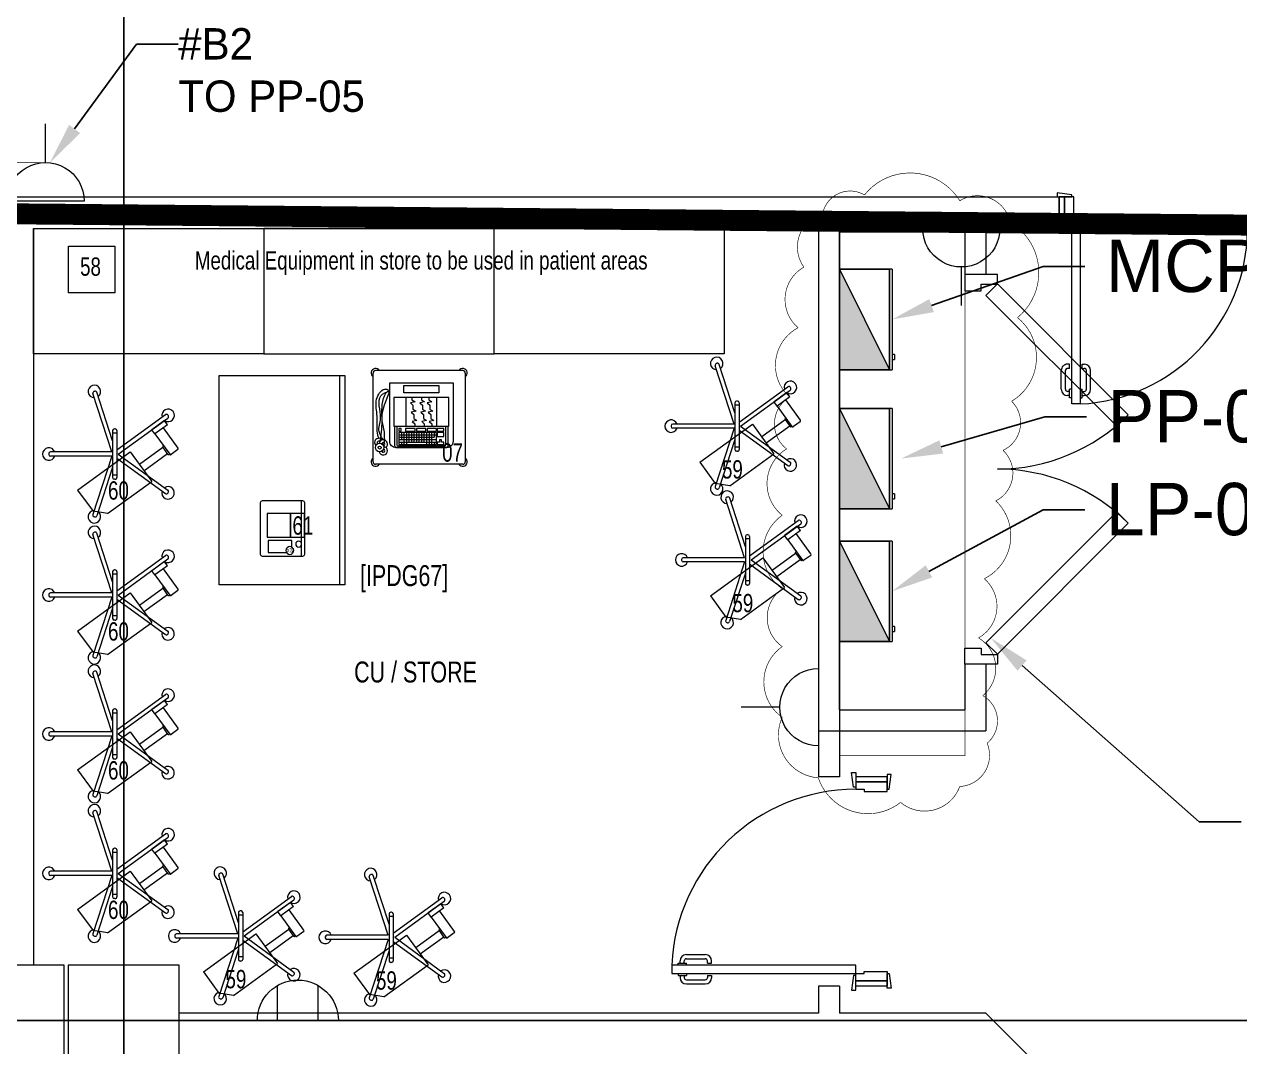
# Model space of a CAD drawing. Header units: metres. Extents: x 75097 to 220695, y -1557923 to -1361206.
# Drawn here: x 115088 to 120896, y -1433762 to -1428878 of the extents above; entities that cross this region are included whole.
import ezdxf
from ezdxf import colors
from ezdxf.entities.mleader import LeaderData, LeaderLine
from ezdxf.math import Vec2, Vec3

# ---------------------------------------------------------------- set-up
doc = ezdxf.new("R2010")
doc.units = ezdxf.units.M
doc.linetypes.add('DASHED2', pattern=[0.375, 0.25, -0.125])
doc.linetypes.add('Hidden 1_5', pattern=[0.0022, 0.0015, -0.0007])
doc.layers.get('0').update_dxf_attribs({"lineweight": 0})
for name, color, linetype, lineweight in [('A-100 - Copy$0$01-Ground Floor$0$RE.A-opening-wood-door', 8, 'Continuous', 0), ('A-100 - Copy$0$72_EGR_BASE_TEXT', 8, 'Continuous', 0), ('A-100 - Copy$0$72_EGR_ROOM5_D2_WALL', 8, 'Continuous', 0), ('A-100 - Copy$0$Dims', 8, 'Continuous', 0), ('A-100 - Copy$0$Medical Equipment and Furniture', 8, 'Continuous', 0), ('A-100 - Copy$0$Medical Equipment and Furniture1', 8, 'Continuous', 5), ('A-100 - Copy$0$Structure', 8, 'Continuous', 9), ('A-100 - Copy$0$Walls', 8, 'Continuous', 0), ('A-100 - Copy$0$Wooden Joinery', 8, 'Continuous', 0), ('A-DETL-GENF-3', 85, 'Hidden 1_5', 9), ('A-DETL-GENF-4', 85, 'Continuous', 9), ('E-ELEC-EQPM-2', 85, 'Continuous', 15)]:
    doc.layers.add(name, color=color, linetype=linetype, lineweight=lineweight)
for name, color, linetype in [('A-100 - Copy$0$axes', 8, 'Continuous'), ('A-100 - Copy$0$PD-VENT', 8, 'Continuous'), ('PD-VENT', 8, 'Continuous')]:
    doc.layers.add(name, color=color, linetype=linetype)
doc.layers.add('E-POWR', color=7, linetype='Continuous', lineweight=9, true_color=0x4e7e3e)
doc.styles.add('A-100 - Copy$0$X3G_ENTITY_257CFD', font='swisscl.ttf', dxfattribs={"height": 200})
doc.styles.add('A-100 - Copy$0$X3G_ENTITY_2587EA', font='swisscl.ttf', dxfattribs={"height": 200})
doc.styles.get("Standard").update_dxf_attribs({"font": 'GOTHIC.TTF'})

# ---------------------------------------------------------------- blocks, each defined once
blk = doc.blocks.new('NORMAL SOCKET')
at = {"layer": 'E-POWR'}
for p, q in [((0, 307.7), (0, 615.4)), ((-307.7, 0), (307.7, 0))]:
    blk.add_line(p, q, dxfattribs=at)
blk.add_ellipse((0, 0), major_axis=(32.8, 305.9), ratio=1, start_param=4.81904, end_param=7.960633, dxfattribs=at)
blk = doc.blocks.new('E-C-M-Panel Board-Power-Face Hosted - SLP Three Phase-Surface Mounted-3090884-EP-FP103')
at = {"layer": 'A-DETL-GENF-3'}
blk.add_hatch(color=256, dxfattribs=at).paths.add_polyline_path([(-39.5595, -31.1381), (-39.5595, -30.7381), (-39.7595, -30.7381)], flags=0)
at = {"layer": 'A-DETL-GENF-4'}
for p, q in [((-39.5595, -30.7381), (-39.7595, -30.7381)), ((-39.7595, -30.7381), (-39.7595, -31.1381)), ((-39.7595, -30.7381), (-39.5595, -30.7381)), ((-39.5595, -31.1381), (-39.7595, -30.7381)), ((-39.5595, -31.1381), (-39.5595, -30.7381)), ((-39.5595, -30.7381), (-39.5595, -31.1381)), ((-39.7595, -31.1381), (-39.5595, -31.1381))]:
    blk.add_line(p, q, dxfattribs=at)
at = {"layer": 'E-ELEC-EQPM-2'}
for p, q in [((-39.7795, -30.7981), (-39.7795, -30.7781)), ((-39.7695, -30.7781), (-39.7795, -30.7781)), ((-39.7695, -31.1381), (-39.7695, -30.7381)), ((-39.7595, -30.7381), (-39.7695, -30.7381)), ((-39.7595, -30.7381), (-39.7595, -31.1381)), ((-39.7595, -31.1381), (-39.7595, -30.7381)), ((-39.5595, -30.7381), (-39.7595, -30.7381)), ((-39.5595, -30.7381), (-39.5595, -31.1381)), ((-39.7795, -30.7981), (-39.7695, -30.7981)), ((-39.7695, -31.1381), (-39.7595, -31.1381)), ((-39.5595, -31.1381), (-39.7595, -31.1381))]:
    blk.add_line(p, q, dxfattribs=at)
blk = doc.blocks.new('WALL OUTLET')
at = {"layer": 'E-POWR', "extrusion": (9.94399e-05, 4.90741e-07, 1)}
blk.add_line((-193.4, 0, 0), (193.4, 0, 0), dxfattribs=at)
blk.add_line((-193.4, 0, 0), (193.4, 0, 0), dxfattribs=at)
at = {"layer": 'E-POWR', "extrusion": (9.94399e-05, 4.90741e-07, 1), "elevation": 0}
for points in [[(-96.7, 0), (-96.7, 167.5)], [(96.7, 0), (96.7, 167.5)]]:
    blk.add_lwpolyline(points, dxfattribs=at)
at = {"layer": 'E-POWR', "extrusion": (9.94399e-05, 4.90741e-07, 1)}
blk.add_arc((0, 0, 0), 193.4, 359.99626, 179.99626, dxfattribs=at)
blk = doc.blocks.new('A-100 - Copy$0$HF12177-P')
for p, q in [((0, 0), (-0.1724, 0.2372)), ((0, 0), (0.1724, 0.2372)), ((-0.0196, -0.007), (-0.1885, 0.2255)), ((0.0196, -0.007), (0.1885, 0.2255)), ((-0.0631, -0.027), (-0.2951, -0.1024)), ((-0.01, -0.0308), (-0.2889, -0.1214)), ((-0.12, -0.015), (-0.12, -0.019)), ((-0.112, -0.007), (0.112, -0.007)), ((-0.112, -0.027), (0.112, -0.027)), ((-0.1, -0.007), (-0.1, -0.027)), ((-0.01, -0.0308), (-0.01, -0.324)), ((0.01, -0.0308), (0.01, -0.324)), ((0.01, -0.0308), (0.2889, -0.1214)), ((0.0631, -0.027), (0.2951, -0.1024)), ((0.1, -0.007), (0.1, -0.027)), ((0.12, -0.015), (0.12, -0.019))]:
    blk.add_line(p, q)
for centre, radius, start, end in [((-0.1852, 0.2378), 0.03, 325.47122, 286.52878), ((-0.1821, 0.2302), 0.008, 126.37327, 216), ((0, -0.017), 0.315, 125.62673, 126.37327), ((-0.1788, 0.2325), 0.008, 36, 125.62673), ((0.1852, 0.2378), 0.03, 253.47122, 214.52878), ((0.1788, 0.2325), 0.008, 54.37327, 144), ((0, -0.017), 0.315, 53.62673, 54.37327), ((0.1821, 0.2302), 0.008, 324, 53.62673), ((-0.112, -0.015), 0.008, 90, 180), ((-0.112, -0.019), 0.008, 180, 270), ((0.112, -0.015), 0.008, 0, 90), ((0.112, -0.019), 0.008, 270, 0), ((-0.2996, -0.1144), 0.03, 37.47122, 358.52878), ((-0.2926, -0.11), 0.008, 108, 197.62673), ((0, -0.017), 0.315, 197.62673, 198.37327), ((0.2996, -0.1144), 0.03, 181.47122, 142.52878), ((0.2926, -0.11), 0.008, 342.37327, 72), ((0, -0.017), 0.315, 341.62673, 342.37327), ((-0.2914, -0.1138), 0.008, 198.37327, 288), ((0.2914, -0.1138), 0.008, 252, 341.62673), ((0, -0.332), 0.03, 109.47122, 70.52878), ((-0.002, -0.324), 0.008, 180, 269.62673), ((0, -0.017), 0.315, 269.62673, 270.37327), ((0.002, -0.324), 0.008, 270.37327, 0)]:
    blk.add_arc(centre, radius, start, end)
blk = doc.blocks.new('A-100 - Copy$0$MONITOR ARM PLAN')
for p, q in [((0.025, -0.49375, 0), (0.025, -0.18375, 0)), ((0.025, -0.18375, 0), (0.2, -0.18375, 0)), ((0.2, -0.44375, 0), (0.2, -0.18375, 0)), ((0.2, -0.44375, 0), (0.15, -0.49375, 0)), ((0.025, -0.49375, 0), (0.15, -0.49375, 0))]:
    blk.add_line(p, q)
at = {"layer": 'A-100 - Copy$0$Medical Equipment and Furniture1'}
for p, q in [((0.025, 0.0375), (0, 0.0375)), ((0, 0.0375), (0, -0.0375)), ((0.025, 0.0375), (0.025, -0.0375)), ((0.145, 0.0125), (0.025, 0.0125)), ((0.15, 0.0075), (0.15, -0.0325)), ((0.025, -0.0375), (0, -0.0375)), ((0.025, -0.0375), (0.145, -0.0375)), ((0.09375, -0.0375), (0.09375, -0.04)), ((0.09875, -0.045), (0.13875, -0.045)), ((0.1, -0.045), (0.1, -0.18375)), ((0.1375, -0.045), (0.1375, -0.18375)), ((0.14375, -0.0375), (0.14375, -0.04))]:
    blk.add_line(p, q, dxfattribs=at)
for centre, start, end in [((0.145, 0.0075, 0), 0, 90), ((0.09875, -0.04), 180, 270), ((0.13875, -0.04), 270, 360), ((0.145, -0.0325), 270, 0)]:
    blk.add_arc(centre, 0.005, start, end, dxfattribs=at)
blk = doc.blocks.new('A-100 - Copy$0$CUPBOARD - GLASS TOP - LOCKABLE - 200x100x60')
at = {"layer": 'A-100 - Copy$0$Medical Equipment and Furniture1'}
blk.add_line((283.1819, -205.0074, 0), (284.1819, -205.0074, 0), dxfattribs=at)
at = {"layer": 'A-100 - Copy$0$Medical Equipment and Furniture1', "elevation": 0}
blk.add_lwpolyline([(284.1819, -204.4324), (283.1819, -204.4324), (283.1819, -205.0324), (284.1819, -205.0324)], close=True, dxfattribs=at)
blk = doc.blocks.new('A-100 - Copy$0$ME11129-P')
at = {"layer": 'A-100 - Copy$0$Medical Equipment and Furniture1'}
for p, q in [((0, 0.2002), (0, 0.0094)), ((0.2573, 0.2096), (0.0094, 0.2096)), ((0.2667, 0.0094), (0.2667, 0.2002)), ((0, 0.016), (0.2667, 0.016)), ((0.0094, 0), (0.2573, 0))]:
    blk.add_line(p, q, dxfattribs=at)
for points in [[(0.062, 0.1784), (0.1747, 0.1784), (0.1747, 0.0657), (0.062, 0.0657)], [(0.062, 0.0657), (0.1747, 0.0657), (0.1747, 0), (0.062, 0)]]:
    blk.add_lwpolyline(points, close=True, dxfattribs=at)
blk.add_lwpolyline([(0.2218, 0.0601), (0.1911, 0.0601), (0.1911, 0.1728), (0.2475, 0.1728), (0.2475, 0.0858)], dxfattribs=at)
for centre, radius in [((0.2382, 0.0694), 0.0188), ((0.208, 0.0274), 0.0141)]:
    blk.add_circle(centre, radius, dxfattribs=at)
for centre, start, end in [((0.0094, 0.2002), 90, 180), ((0.2573, 0.2002), 0, 90), ((0.0094, 0.0094), 180, 270), ((0.2573, 0.0094), 270, 0)]:
    blk.add_arc(centre, 0.00939, start, end, dxfattribs=at)
blk = doc.blocks.new('A-100 - Copy$0$IC.9')
at = {"layer": 'A-100 - Copy$0$Medical Equipment and Furniture1'}
for p, q in [((31.931, -23.8487), (31.931, -23.4248)), ((32.359, -23.4128), (31.943, -23.4128)), ((32.371, -23.4248), (32.371, -23.8487)), ((32.0331, -23.6784), (32.2902, -23.6784)), ((32.054, -23.7198), (32.234, -23.7198)), ((32.054, -23.7314), (32.222, -23.7314)), ((32.054, -23.7429), (32.234, -23.7429)), ((32.066, -23.7082), (32.066, -23.7429)), ((32.078, -23.7082), (32.078, -23.7661)), ((32.09, -23.7082), (32.09, -23.7661)), ((32.102, -23.7082), (32.102, -23.7545)), ((32.114, -23.7082), (32.114, -23.7545)), ((32.126, -23.7082), (32.126, -23.7545)), ((32.138, -23.7082), (32.138, -23.7545)), ((32.15, -23.7082), (32.15, -23.7545)), ((32.162, -23.7082), (32.162, -23.7545)), ((32.174, -23.7082), (32.174, -23.7545)), ((32.186, -23.7082), (32.186, -23.7661)), ((32.198, -23.7082), (32.198, -23.7661)), ((32.21, -23.7082), (32.21, -23.7661)), ((32.222, -23.7082), (32.222, -23.7314)), ((32.054, -23.7545), (32.234, -23.7545)), ((32.066, -23.7545), (32.066, -23.7661)), ((32.222, -23.7545), (32.222, -23.7661)), ((32.359, -23.8607), (31.943, -23.8607))]:
    blk.add_line(p, q, dxfattribs=at)
blk.add_lwpolyline([(32.2829, -23.7812), (32.0405, -23.7812, -0.414214), (32.0105, -23.7512), (32.0105, -23.4711), (32.3129, -23.4711), (32.3129, -23.7512, -0.414214)], format="xyb", close=True, dxfattribs=at)
for points in [[(32.2456, -23.5193), (32.0777, -23.5193), (32.0777, -23.485), (32.2456, -23.485)], [(32.2929, -23.5419), (32.0305, -23.5419), (32.0305, -23.6784), (32.2929, -23.6784)], [(32.2354, -23.5419), (32.0879, -23.5419), (32.0879, -23.6784), (32.2354, -23.6784)], [(32.054, -23.7018), (32.0649, -23.7018), (32.0649, -23.689), (32.054, -23.689)], [(32.0862, -23.7018), (32.1311, -23.7018), (32.1311, -23.689), (32.0862, -23.689)], [(32.1376, -23.7018), (32.1825, -23.7018), (32.1825, -23.689), (32.1376, -23.689)], [(32.189, -23.7018), (32.234, -23.7018), (32.234, -23.689), (32.189, -23.689)], [(32.2372, -23.7018), (32.2693, -23.7018), (32.2693, -23.689), (32.2372, -23.689)], [(32.054, -23.7661), (32.234, -23.7661), (32.234, -23.7082), (32.054, -23.7082)], [(32.2372, -23.7275), (32.2693, -23.7275), (32.2693, -23.7082), (32.2372, -23.7082)], [(32.2372, -23.7661), (32.2693, -23.7661), (32.2693, -23.7551), (32.2584, -23.7551), (32.2584, -23.7442), (32.2481, -23.7442), (32.2481, -23.7551), (32.2372, -23.7551)]]:
    blk.add_lwpolyline(points, close=True, dxfattribs=at)
for points in [[(32.1167, -23.5419), (32.1167, -23.5531), (32.1313, -23.5624), (32.1088, -23.5677), (32.1214, -23.5776), (32.1214, -23.5954)], [(32.1617, -23.5419), (32.1617, -23.5531), (32.1762, -23.5624), (32.1537, -23.5677), (32.1663, -23.5776), (32.1663, -23.5954)], [(32.1974, -23.5419), (32.1974, -23.5531), (32.212, -23.5624), (32.1895, -23.5677), (32.202, -23.5776), (32.202, -23.5954)], [(32.1214, -23.5865), (32.1214, -23.5977), (32.1359, -23.607), (32.1134, -23.6123), (32.126, -23.6222), (32.126, -23.64)], [(32.126, -23.6311), (32.126, -23.6423), (32.1405, -23.6516), (32.1181, -23.6569), (32.1306, -23.6668), (32.1306, -23.6784)], [(32.1663, -23.5865), (32.1663, -23.5977), (32.1808, -23.607), (32.1584, -23.6123), (32.1709, -23.6222), (32.1709, -23.64)], [(32.1709, -23.6311), (32.1709, -23.6423), (32.1855, -23.6516), (32.163, -23.6569), (32.1755, -23.6668), (32.1755, -23.6784)], [(32.202, -23.5865), (32.202, -23.5977), (32.2166, -23.607), (32.1941, -23.6123), (32.2067, -23.6222), (32.2067, -23.64)], [(32.2067, -23.6311), (32.2067, -23.6423), (32.2212, -23.6516), (32.1987, -23.6569), (32.2113, -23.6668), (32.2113, -23.6784)]]:
    blk.add_lwpolyline(points, dxfattribs=at)
for points in [[(32.0331, -23.6784), (32.0331, -23.7702, 0.414214), (32.0442, -23.7812), (32.2792, -23.7812, 0.414214), (32.2902, -23.7702), (32.2902, -23.6784)], [(32.0444, -23.6784), (32.0444, -23.7661, 0.414214), (32.0508, -23.7725), (32.2725, -23.7725, 0.414214), (32.2789, -23.7661), (32.2789, -23.6784)]]:
    blk.add_lwpolyline(points, format="xyb", dxfattribs=at)
for radius in [0.0202, 0.00737]:
    blk.add_circle((31.9619, -23.7807), radius, dxfattribs=at)
for centre, radius, start, end in [((31.943, -23.4248), 0.0218, 33.3224, 236.6776), ((32.359, -23.4248), 0.0218, 303.3224, 146.6776), ((31.943, -23.4248), 0.012, 90, 180), ((32.359, -23.4248), 0.012, 0, 90), ((31.9579, -23.7567), 0.0202, 36.58801, 226.42984), ((31.9579, -23.7567), 0.00737, 39.18352, 230.78008), ((31.9799, -23.7641), 0.0202, 306.53106, 170.11019), ((31.9792, -23.796), 0.0202, 193.62555, 83.41807), ((31.9792, -23.796), 0.00737, 196.5335, 80.51012), ((31.9799, -23.7641), 0.00737, 269.72916, 175.82874), ((31.943, -23.8487), 0.0218, 123.3224, 326.6776), ((31.943, -23.8487), 0.012, 180, 270), ((32.359, -23.8487), 0.0218, 213.3224, 56.6776), ((32.359, -23.8487), 0.012, 270, 0)]:
    blk.add_arc(centre, radius, start, end, dxfattribs=at)
for points in [[(31.9579, -23.7365), (31.9503, -23.7029), (31.9508, -23.6538), (31.9479, -23.6099), (31.9506, -23.541), (31.9909, -23.5014), (32.0106, -23.5103)], [(31.9799, -23.7439), (31.9595, -23.7042), (31.9663, -23.6408), (31.968, -23.5329), (32.0105, -23.5106)], [(31.9816, -23.7759), (31.9848, -23.7067), (31.9736, -23.6451), (32.0105, -23.5106), (32.0106, -23.5103)]]:
    blk.add_spline(points, degree=3, dxfattribs=at)
blk.add_open_spline([(31.9619, -23.7605), (31.9656, -23.7427), (31.9764, -23.6903), (31.9717, -23.6152), (31.9752, -23.5523), (31.9954, -23.5094), (32.0105, -23.5106)], degree=3, knots=[0, 0, 0, 0, 54.601492, 160.953484, 215.646198, 261.993454, 261.993454, 261.993454, 261.993454], dxfattribs=at)
blk = doc.blocks.new('A-100 - Copy$0$A$C009F45C9')
at = {"layer": 'A-100 - Copy$0$Wooden Joinery'}
for p, q in [((724, -1690), (724, -1680)), ((744, -1690), (744, -1680)), ((844, -1650), (754, -1650)), ((844, -1670), (754, -1670)), ((854, -1690), (854, -1680)), ((874, -1690), (874, -1680)), ((744, -1690), (724, -1690)), ((884, -1690), (844, -1690)), ((844, -1700), (844, -1690)), ((844, -1740), (844, -1750)), ((884, -1700), (884, -1690)), ((884, -1740), (884, -1750)), ((724, -1750), (724, -1760)), ((744, -1750), (724, -1750)), ((744, -1750), (744, -1760)), ((844, -1770), (754, -1770)), ((844, -1790), (754, -1790)), ((884, -1750), (844, -1750)), ((854, -1750), (854, -1760)), ((874, -1750), (874, -1760))]:
    blk.add_line(p, q, dxfattribs=at)
for points in [[(-75, -60), (-85, -60), (-95, 10), (-75, 10)], [(75, -50), (85, -50), (95, 20), (75, 20)], [(75, -100), (914, -100), (914, -60), (75, -60)], [(-75, -1740), (-85, -1740), (-95, -1810), (-75, -1810)], [(75, -1700), (914, -1700), (914, -1740), (75, -1740)], [(75, -1700), (914, -1700), (914, -1740), (75, -1740)], [(75, -1750), (85, -1750), (95, -1820), (75, -1820)]]:
    blk.add_lwpolyline(points, close=True, dxfattribs=at)
for points in [[(75, -25), (-75, -25), (-75, 0), (75, 0), (75, -25)], [(75, -25), (75, -60), (35, -60), (35, -70), (-75, -70), (-75, -25), (75, -25)], [(75, -1775), (75, -1740), (35, -1740), (35, -1730), (-75, -1730), (-75, -1775), (75, -1775)], [(75, -1775), (-75, -1775), (-75, -1800), (75, -1800), (75, -1775)]]:
    blk.add_lwpolyline(points, dxfattribs=at)
for centre, radius, start, end in [((75, -60), 840, 270, 357.2706), ((75, -1740), 840, 2.7294, 90), ((754, -1680), 30, 90, 180), ((754, -1680), 10, 90, 180), ((844, -1680), 30, 0, 90), ((844, -1680), 10, 0, 90), ((754, -1760), 30, 180, 270), ((754, -1760), 10, 180, 270), ((844, -1760), 10, 270, 0), ((844, -1760), 30, 270, 0)]:
    blk.add_arc(centre, radius, start, end, dxfattribs=at)
blk = doc.blocks.new('A-100 - Copy$0$A$C692066EF')
at = {"layer": 'A-100 - Copy$0$Wooden Joinery'}
for p, q in [((2365.9, 240), (2405.9, 240)), ((2365.9, 230), (2365.9, 240)), ((2375.9, 240), (2375.9, 250)), ((2395.9, 240), (2395.9, 250)), ((2405.9, 280), (2495.9, 280)), ((2405.9, 260), (2495.9, 260)), ((2405.9, 230), (2405.9, 240)), ((2505.9, 240), (2505.9, 250)), ((2505.9, 240), (2525.9, 240)), ((2525.9, 240), (2525.9, 250)), ((2365.9, 190), (2365.9, 180)), ((2365.9, 180), (2405.9, 180)), ((2375.9, 180), (2375.9, 170)), ((2395.9, 180), (2395.9, 170)), ((2405.9, 190), (2405.9, 180)), ((2505.9, 180), (2505.9, 170)), ((2505.9, 180), (2525.9, 180)), ((2525.9, 180), (2525.9, 170)), ((2405.9, 160), (2495.9, 160)), ((2405.9, 140), (2495.9, 140))]:
    blk.add_line(p, q, dxfattribs=at)
for points in [[(3215, 1080), (3205, 1080), (3195, 1150), (3215, 1150)], [(3365, 1070), (3375, 1070), (3385, 1140), (3365, 1140)], [(3215, 230), (2335.9, 230), (2335.9, 190), (3215, 190)], [(3215, 230), (2335.9, 230), (2335.9, 190), (3215, 190)], [(3215, 180), (3205, 180), (3195, 110), (3215, 110)], [(3365, 190), (3375, 190), (3385, 120), (3365, 120)]]:
    blk.add_lwpolyline(points, close=True, dxfattribs=at)
for points in [[(3215, 1105), (3365, 1105), (3365, 1130), (3215, 1130), (3215, 1105)], [(3215, 1105), (3215, 1070), (3255, 1070), (3255, 1060), (3365, 1060), (3365, 1105), (3215, 1105)], [(3215, 155), (3215, 190), (3255, 190), (3255, 200), (3365, 200), (3365, 155), (3215, 155)], [(3215, 155), (3365, 155), (3365, 130), (3215, 130), (3215, 155)]]:
    blk.add_lwpolyline(points, dxfattribs=at)
for centre, radius, start, end in [((3215, 190), 880, 90, 177.39475), ((2405.9, 250), 30, 90, 180), ((2405.9, 250), 10, 90, 180), ((2495.9, 250), 30, 0, 90), ((2495.9, 250), 10, 0, 90), ((2405.9, 170), 30, 180, 270), ((2405.9, 170), 10, 180, 270), ((2495.9, 170), 10, 270, 0), ((2495.9, 170), 30, 270, 0)]:
    blk.add_arc(centre, radius, start, end, dxfattribs=at)
blk = doc.blocks.new('A-100 - Copy$0$elec closet')
at = {"layer": 'A-100 - Copy$0$01-Ground Floor$0$RE.A-opening-wood-door', "linetype": 'ByBlock'}
for points in [[(-259, 1380.4), (-884.4, 755.1), (-829.5, 700.2), (-204.2, 1325.6)], [(259.1, 1380.4), (884.5, 755.1), (829.6, 700.2), (204.2, 1325.6)], [(-929.2, 755.1), (-929.2, 599.9), (-851.6, 599.9), (-851.6, 677.5), (-882.6, 677.5), (-882.6, 755.1)]]:
    blk.add_lwpolyline(points, close=True, dxfattribs=at)
for centre, start, end in [((-884.4, 755.1), 0, 44.99843), ((884.5, 755.1), 135.00157, 180)]:
    blk.add_arc(centre, 884.4, start, end, dxfattribs=at)
at = {"layer": 'A-100 - Copy$0$Dims'}
for points in [[(-1224.1, 699.9), (-929.2, 699.9)], [(932.8, 699.9), (1250, 699.9)], [(-1224.1, 599.9), (-929.2, 599.9)], [(932.8, 599.9), (1150, 599.9)]]:
    blk.add_lwpolyline(points, dxfattribs=at)
at = {"layer": 'A-100 - Copy$0$Walls'}
for p, q in [((-1224.1, -98.8), (-1224.1, 699.9)), ((1250, -98.8), (1250, 699.9)), ((-1150, 0), (-1150, 598.8)), ((1150, 0), (1150, 599.9)), ((1150, 0), (-1150, 0)), ((1250, -98.8), (-1224.1, -98.8))]:
    blk.add_line(p, q, dxfattribs=at)
blk.add_lwpolyline([(932.8, 755.1), (932.8, 599.9), (855.2, 599.9), (855.2, 677.5), (886.2, 677.5), (886.2, 755.1)], close=True, dxfattribs=at)
blk = doc.blocks.new('A-100 - Copy')
at = {"layer": 'A-100 - Copy$0$72_EGR_ROOM5_D2_WALL'}
blk.add_polyline3d([(115278.3, -1433902.7, 2.4), (115278.3, -1433372.7, 2.4)], dxfattribs=at)
at = {"layer": 'A-100 - Copy$0$axes'}
for p, q in [((115563.3, -1477297.4, 0), (115563.3, -1366771.9, 0)), ((115563.3, -1477297.4, 0), (115563.3, -1366771.9, 0)), ((178940.3, -1433637.7, 2.4), (96147.6, -1433637.7, 2.4))]:
    blk.add_line(p, q, dxfattribs=at)
at = {"layer": 'A-100 - Copy$0$Medical Equipment and Furniture', "elevation": 2.4}
for points in [[(116232.9, -1430452.7), (115132.9, -1430452.7), (115132.9, -1429852.7), (116232.9, -1429852.7)], [(116232.9, -1430452.7), (117332.9, -1430452.7), (117332.9, -1429852.7), (116232.9, -1429852.7)], [(118432.9, -1430452.7), (117332.9, -1430452.7), (117332.9, -1429852.7), (118432.9, -1429852.7)]]:
    blk.add_lwpolyline(points, close=True, dxfattribs=at)
at = {"layer": 'A-100 - Copy$0$Medical Equipment and Furniture', "elevation": 0}
blk.add_lwpolyline([(115299.5, -1429938.5), (115521.5, -1429938.5), (115521.5, -1430160.5), (115299.5, -1430160.5), (115299.5, -1429938.5)], dxfattribs=at)
at = {"layer": 'A-100 - Copy$0$Structure', "elevation": 2.4}
for points in [[(114748.3, -1433902.7), (115278.3, -1433902.7), (115278.3, -1433372.7), (114748.3, -1433372.7)], [(115298.3, -1433902.7), (115828.3, -1433902.7), (115828.3, -1433372.7), (115298.3, -1433372.7)]]:
    blk.add_lwpolyline(points, close=True, dxfattribs=at)
at = {"layer": 'A-100 - Copy$0$Walls'}
for p, q in [((114799.1, -1429702.7, 2.4), (120033.3, -1429702.7, 2.4)), ((120033.3, -1429852.7, 0), (120033.3, -1429702.7, 0)), ((115132.9, -1429852.7, 2.4), (115132.9, -1433372.7, 2.4)), ((115132.9, -1429852.7, 2.4), (118882.9, -1429852.7, 2.4)), ((118882.9, -1429852.7, 2.4), (118882.9, -1432472.7, 2.4)), ((118982.9, -1429852.7, 2.4), (118982.9, -1432472.7, 2.4)), ((118982.9, -1429852.7, 2.4), (120033.3, -1429852.7, 2.4)), ((118982.9, -1432472.7, 2.4), (118882.9, -1432472.7, 2.4)), ((118882.9, -1433472.7, 2.4), (118882.9, -1433602.7, 2.4)), ((118982.9, -1433472.7, 2.4), (118882.9, -1433472.7, 2.4)), ((118982.9, -1433472.7, 2.4), (118982.9, -1433602.7, 2.4)), ((118882.9, -1433602.7, 2.4), (115828.3, -1433602.7, 2.4)), ((119683.3, -1433602.7, 2.4), (118982.9, -1433602.7, 2.4)), ((119946.5, -1433865.9, 2.4), (119683.3, -1433602.7, 2.4))]:
    blk.add_line(p, q, dxfattribs=at)
at = {"layer": 'A-100 - Copy$0$Medical Equipment and Furniture', "extrusion": (-1.92689e-13, -1.39405e-12, -1), "xscale": -1000.000000000002, "yscale": 1000.000000000002, "zscale": -1000.000000000002, "rotation": 90.01496832471715}
for p in [(-118511.2, -1430797.8, 0), (-115537.6, -1430931.2, 0), (-118561.2, -1431436.7, 0), (-115537.6, -1431604.6, 0), (-115537.6, -1432268.4, 0), (-115537.6, -1432934.6, 0), (-116138.9, -1433233.5, 0), (-116858.1, -1433239.9, 0)]:
    blk.add_blockref('A-100 - Copy$0$HF12177-P', p, dxfattribs=at)
at = {"layer": 'A-100 - Copy$0$Medical Equipment and Furniture', "xscale": 1000, "yscale": 1000, "zscale": 1000}
blk.add_blockref('A-100 - Copy$0$IC.9', (84824.2, -1407119.2, 0), dxfattribs=at)
at = {"layer": 'A-100 - Copy$0$Medical Equipment and Furniture', "zscale": 1000}
for name, p, xscale, yscale, rotation in [('A-100 - Copy$0$CUPBOARD - GLASS TOP - LOCKABLE - 200x100x60', (-88412.6, -1147373.8, 2.4), -1000.000000000003, 1000.000000000003, 90), ('A-100 - Copy$0$MONITOR ARM PLAN', (118701.7, -1430659.5, 0), 1000, 1000, 305.9850316752795), ('A-100 - Copy$0$MONITOR ARM PLAN', (115728.2, -1430792.8, 0), 1000, 1000, 305.9850316752795), ('A-100 - Copy$0$MONITOR ARM PLAN', (118751.7, -1431298.3, 0), 1000, 1000, 305.9850316752795), ('A-100 - Copy$0$MONITOR ARM PLAN', (115728.2, -1431466.2, 0), 1000, 1000, 305.9850316752795), ('A-100 - Copy$0$MONITOR ARM PLAN', (115728.2, -1432130, 0), 1000, 1000, 305.9850316752795), ('A-100 - Copy$0$MONITOR ARM PLAN', (115728.2, -1432796.2, 0), 1000, 1000, 305.9850316752795), ('A-100 - Copy$0$MONITOR ARM PLAN', (116329.5, -1433095.1, 0), 1000, 1000, 305.9850316752795), ('A-100 - Copy$0$MONITOR ARM PLAN', (117048.6, -1433101.5, 0), 1000, 1000, 305.9850316752795)]:
    blk.add_blockref(name, p, dxfattribs=dict(at, xscale=xscale, yscale=yscale, rotation=rotation))
at = {"layer": 'A-100 - Copy$0$Medical Equipment and Furniture', "ltscale": 5000, "extrusion": (-4.19218e-15, -8.55145e-16, -1), "xscale": 1000, "yscale": 1000, "zscale": 1000, "rotation": 270.000191299929}
blk.add_blockref('A-100 - Copy$0$ME11129-P', (-116426.8, -1431153.4, 0), dxfattribs=at)
at = {"layer": 'A-100 - Copy$0$PD-VENT', "rotation": 270}
blk.add_blockref('A-100 - Copy$0$elec closet', (118982.9, -1431002.7, 2.4), dxfattribs=at)
at = {"layer": 'A-100 - Copy$0$Wooden Joinery', "rotation": 270}
blk.add_blockref('A-100 - Copy$0$A$C009F45C9', (121833.3, -1429777.7, 0), dxfattribs=at)
at = {"layer": 'A-100 - Copy$0$Wooden Joinery'}
blk.add_blockref('A-100 - Copy$0$A$C692066EF', (115846.2, -1433602.7, 0), dxfattribs=at)
at = {"layer": 'A-100 - Copy$0$72_EGR_BASE_TEXT', "char_height": 100, "attachment_point": 2, "style": 'A-100 - Copy$0$X3G_ENTITY_2587EA'}
for s, insert in [('[IPDG67]', (116903.3, -1431461.8, 2.4)), ('CU / STORE', (116957.7, -1431922.3, 2.4))]:
    blk.add_mtext(s, dxfattribs=dict(at, insert=insert))
at = {"layer": 'A-100 - Copy$0$Medical Equipment and Furniture', "char_height": 87.47, "attachment_point": 2, "style": 'A-100 - Copy$0$X3G_ENTITY_257CFD'}
for s, insert in [('58', (115404.7, -1429991.8, 0)), ('07', (117134.7, -1430879.8, 0)), ('59', (118471.8, -1430960.4, 0)), ('60', (115538.3, -1431061.4, 0)), ('61', (116419.5, -1431228.6, 2.4)), ('59', (118521.7, -1431599.2, 0)), ('60', (115538.3, -1431734.8, 0)), ('60', (115538.3, -1432398.6, 0)), ('60', (115538.3, -1433064.8, 0)), ('59', (116099.5, -1433396, 0)), ('59', (116818.6, -1433402.4, 0))]:
    blk.add_mtext(s, dxfattribs=dict(at, insert=insert))
at = {"layer": 'A-100 - Copy$0$Medical Equipment and Furniture', "attachment_point": 2, "style": 'A-100 - Copy$0$X3G_ENTITY_257CFD'}
for s, insert, char_height, width in [('Medical Equipment in store to be used in patient areas', (116984.9, -1429961.9, 0), 87.473, 3260.537), ('x3', (116357, -1431378.7, 0), 21.87, 20.636)]:
    blk.add_mtext(s, dxfattribs=dict(at, insert=insert, char_height=char_height, width=width))

msp = doc.modelspace()

# ---------------------------------------------------------------- linework, layer by layer
at = {"layer": 'E-POWR', "color": 240, "linetype": 'DASHED2', "ltscale": 500, "true_color": 0xf10e52, "const_width": 100, "elevation": 0}
msp.add_lwpolyline([(115314.3, -1421042.7), (122763.3, -1421042.7), (122643.3, -1429852.7), (109455, -1429732.3), (109455, -1447867.7), (115125.3, -1447867.7), (115013.3, -1454972.7), (147820.4, -1454991.2)], dxfattribs=at)
at = {"layer": 'E-POWR', "const_width": 3}
msp.add_lwpolyline([(112365.9, -1430037.3), (112493.4, -1430037.3), (112493.4, -1430608.7), (112494.9, -1430836.1), (112977.7, -1430836.1), (112968.6, -1431899.7), (112968.6, -1433418.1), (114410.3, -1433418.1), (114848.3, -1433418.1), (114848.3, -1432095.8), (114846, -1430960.9), (114846.2, -1429538.3), (115190.4, -1429538.3)], dxfattribs=at)
msp.add_lwpolyline([(119558.2, -1432519.4, -0.520567), (119275.4, -1432595.2, -0.520567), (119275.4, -1432595.2, -0.520567), (118882.3, -1432478, -0.520567), (118882.3, -1432478, -0.520567), (118709.9, -1432188.5, -0.520567), (118709.9, -1432188.5, -0.520567), (118709.9, -1431850.8, -0.520567), (118709.9, -1431850.8, -0.520567), (118709.9, -1431575, -0.520567), (118709.9, -1431575, -0.520567), (118709.9, -1431223.5, -0.520567), (118709.9, -1431223.5, -0.520567), (118730.6, -1430906.4, -0.520567), (118730.6, -1430906.4, -0.520567), (118744.4, -1430658.2, -0.520567), (118744.4, -1430658.2, -0.520567), (118785.7, -1430327.4, -0.520567), (118785.7, -1430327.4, -0.520567), (118813.3, -1430037.9, -0.520567), (118813.3, -1430037.9, -0.520567), (118903, -1429782.8, -0.520567), (118903, -1429782.8, -0.520567), (119103, -1429693.2, -0.520567), (119103, -1429693.2, -0.520567), (119558.2, -1429720.8, -0.520567), (119558.2, -1429720.8, -0.520567), (119799.6, -1429824.2, -0.520567), (119799.6, -1429824.2, -0.520567), (119834.1, -1430279.1, -0.520567), (119834.1, -1430279.1, -0.520567), (119806.5, -1430678.9, -0.520567), (119806.5, -1430678.9, -0.520567), (119765.1, -1430913.3, -0.520567), (119765.1, -1430913.3, -0.520567), (119730.6, -1431154.6, -0.520567), (119730.6, -1431154.6, -0.520567), (119675.4, -1431526.8, -0.520567), (119675.4, -1431526.8, -0.520567), (119647.9, -1431809.4, -0.520567), (119647.9, -1431809.4, -0.520567), (119668.5, -1432085.1, -0.520567), (119668.5, -1432085.1, -0.520567), (119689.2, -1432312.6, -0.520567), (119689.2, -1432312.6, -0.520567), (119558.2, -1432519.4)], format="xyb", dxfattribs=at)
at = {"layer": 'E-POWR', "const_width": 3, "elevation": 2.4}
msp.add_lwpolyline([(119582.9, -1429871.8), (119582.9, -1432371.8), (118982.9, -1432371.8), (118982.9, -1429871.8)], close=True, dxfattribs=at)

# ---------------------------------------------------------------- block references
at = {"layer": 'E-ELEC-EQPM-2', "color": 85, "xscale": 1200, "yscale": 1200, "zscale": 1200, "rotation": 180}
for p in [(71511.5, -1467413.6, 2.4), (71511.5, -1468078.3, 2.4), (71511.5, -1468712.2, 2.4)]:
    msp.add_blockref('E-C-M-Panel Board-Power-Face Hosted - SLP Three Phase-Surface Mounted-3090884-EP-FP103', p, dxfattribs=at)
at = {"layer": 'E-POWR', "color": 85, "xscale": -0.6, "yscale": 0.6, "zscale": 0.6}
msp.add_blockref('NORMAL SOCKET', (115190.4, -1429722.9, 2.4), dxfattribs=at)
for p, rotation in [((119565.7, -1429852.7, 2.4), 180), ((118882.9, -1432140, 2.4), 90)]:
    msp.add_blockref('NORMAL SOCKET', p, dxfattribs=dict(at, rotation=rotation))
at = {"layer": 'PD-VENT', "color": 85, "xscale": -1, "rotation": 359.9816343017128}
msp.add_blockref('WALL OUTLET', (116395.6, -1433637.7, 2.4), dxfattribs=at)

# ---------------------------------------------------------------- leaders
at = {"layer": 'E-POWR'}
ml = msp.add_multileader_mtext('Standard', dxfattribs=at)
ml.set_content('#B2\\PTO PP-05', color=256)
ml.set_leader_properties()
ml.build(insert=Vec2(0, 0))
ml.multileader.update_dxf_attribs({"text_right_attachment_type": 6, "dogleg_length": 200, "arrow_head_size": 200})
ctx = ml.context
ctx.base_point, ctx.char_height, ctx.arrow_head_size, ctx.landing_gap_size, ctx.plane_origin = Vec3(115824, -1428973, 2.4), 150, 200, 0.09, Vec3(116292.4, -1428236, 2.4)
ctx.right_attachment = 6
notes = []
notes.append((ctx, [(0, (1, 1, 0), (115624, -1428973, 2.4), (1, 0), 200, [(0, [(115210.9, -1429539.4, 2.4)], 0, [])])]))
ctx.mtext.insert, ctx.mtext.flow_direction = Vec3(115824.1, -1428896.1, 2.4), 5
ml = msp.add_multileader_mtext('Standard', dxfattribs=at)
ml.set_content('MCP-05', color=256)
ml.set_leader_properties()
ml.build(insert=Vec2(0, 0))
ml.multileader.update_dxf_attribs({"text_right_attachment_type": 6, "dogleg_length": 200, "arrow_head_size": 200})
ctx = ml.context
ctx.base_point, ctx.char_height, ctx.arrow_head_size, ctx.landing_gap_size, ctx.plane_origin = Vec3(120156.5, -1430035, 0), 250, 200, 100, Vec3(119454.6, -1428636.8, 0)
ctx.right_attachment = 6
notes.append((ctx, [(0, (1, 1, 0), (119956.5, -1430035, 0), (1, 0), 200, [(0, [(119234.9, -1430287.9, 0)], 0, [])])]))
ctx.mtext.insert, ctx.mtext.width, ctx.mtext.flow_direction = Vec3(120256.5, -1429906.8, 0), 1332.272, 5
ml = msp.add_multileader_mtext('Standard', dxfattribs=at)
ml.set_content('PP-05', color=256)
ml.set_leader_properties()
ml.build(insert=Vec2(0, 0))
ml.multileader.update_dxf_attribs({"text_right_attachment_type": 6, "dogleg_length": 200, "arrow_head_size": 200})
ctx = ml.context
ctx.base_point, ctx.char_height, ctx.arrow_head_size, ctx.landing_gap_size, ctx.plane_origin = Vec3(120164.5, -1430753.7, 0), 250, 200, 100, Vec3(119430.4, -1428985.7, 0)
ctx.right_attachment = 6
notes.append((ctx, [(0, (1, 1, 0), (119964.5, -1430753.7, 0), (1, 0), 200, [(0, [(119277.9, -1430952.6, 0)], 0, [])])]))
ctx.mtext.insert, ctx.mtext.width, ctx.mtext.flow_direction = Vec3(120264.5, -1430625.5, 0), 913.96, 5
ml = msp.add_multileader_mtext('Standard', dxfattribs=at)
ml.set_content('LP-05', color=256)
ml.set_leader_properties()
ml.build(insert=Vec2(0, 0))
ml.multileader.update_dxf_attribs({"text_right_attachment_type": 6, "dogleg_length": 200, "arrow_head_size": 200})
ctx = ml.context
ctx.base_point, ctx.char_height, ctx.arrow_head_size, ctx.landing_gap_size, ctx.plane_origin = Vec3(120156.5, -1431196.9, 0), 250, 200, 100, Vec3(119430.4, -1429312.4, 0)
ctx.right_attachment = 6
notes.append((ctx, [(0, (1, 1, 0), (119956.5, -1431196.9, 0), (1, 0), 200, [(0, [(119234.9, -1431586.5, 0)], 0, [])])]))
ctx.mtext.insert, ctx.mtext.width, ctx.mtext.flow_direction = Vec3(120256.5, -1431068.7, 0), 868.262, 5
ml = msp.add_multileader_mtext('Standard', dxfattribs=at)
ml.set_content('CLOSET OF LENGTH  2.5 METER\\PAND DEPTH MIN 0.5M WITH CEILING OPENING AT CORNER OF DIMENSION 0.5X0.2METER', color=256)
ml.set_leader_properties()
ml.build(insert=Vec2(0, 0))
ml.multileader.update_dxf_attribs({"text_right_attachment_type": 6, "dogleg_length": 200, "arrow_head_size": 200})
ctx = ml.context
ctx.base_point, ctx.char_height, ctx.arrow_head_size, ctx.landing_gap_size, ctx.plane_origin = Vec3(120902.6, -1432687.4), 250, 200, 100, Vec3(119711.6, -1433779.4)
ctx.right_attachment = 6
notes.append((ctx, [(0, (1, 1, 0), (120702.6, -1432687.4), (1, 0), 200, [(0, [(119705.9, -1431809.4)], 0, [])])]))
ctx.mtext.insert, ctx.mtext.width, ctx.mtext.flow_direction = Vec3(121002.6, -1432559.2), 9228.761, 5
for ctx, leaders in notes:
    for number, flags, end, landing, length, lines in leaders:
        leader = LeaderData()
        leader.index, (leader.has_last_leader_line, leader.has_dogleg_vector, leader.attachment_direction) = number, flags
        leader.last_leader_point, leader.dogleg_vector, leader.dogleg_length = Vec3(end), Vec3(landing), length
        for number, points, colour, breaks in lines:
            line = LeaderLine()
            line.index, line.vertices, line.color, line.breaks = number, Vec3.list(points), colors.encode_raw_color(colour), breaks
            leader.lines.append(line)
        ctx.leaders.append(leader)

# ---------------------------------------------------------------- next in the draw order: block references
msp.add_blockref('A-100 - Copy', (0, 0))

doc.saveas('drawing.dxf')
